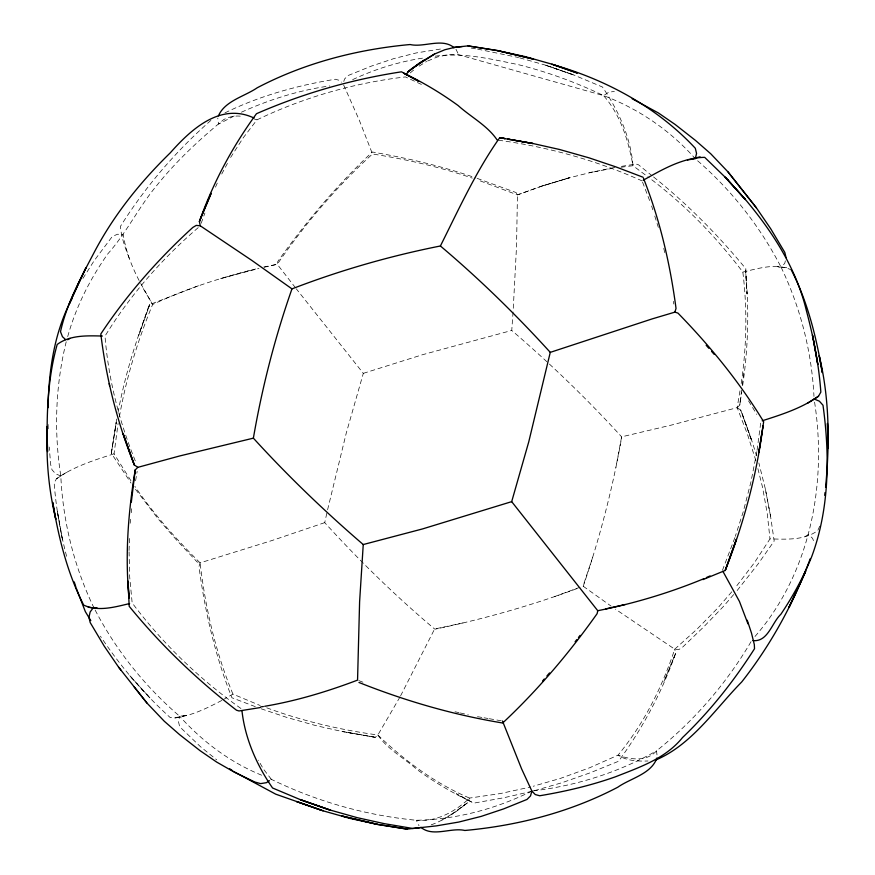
<?xml version="1.0" encoding="UTF-8"?>
<svg xmlns="http://www.w3.org/2000/svg" width="875" height="875" viewBox="0 0 875 875"><rect width="100%" height="100%" fill="white"/><g stroke="black" fill="none" stroke-linecap="round" stroke-linejoin="round"><path stroke-width="0.66" stroke-dasharray="4.38 3.28" d="M477.192 178.38L516.053 192.544L517.442 194.884L516.545 245.93L513.155 310.647M129.041 550.495L129.609 536.867M583.188 586.392C599.802 537.895 612.686 488.162 621.622 437.675L621.622 436.844C587.256 399.131 550.43 363.705 511.755 330.455L513.056 311.97M130.189 523.239L130.605 519.28M131.305 512.663L131.72 508.703M741.573 390.283L739.78 405.07L737.166 407.652L672.077 424.911L621.622 436.844L615.891 467.414M742.219 384.956L743.673 372.805M740.261 401.155L739.78 405.07L741.683 392.131M130.955 480.802L114.045 453.808L118.114 423.413M757.061 450.264L760.955 421.192M742.634 385.656C748.333 347.408 749.219 308.492 745.445 270.014L746.988 293.902L745.817 268.713C718.003 235.058 687.269 203.755 653.067 176.564M135.592 480.747L137.167 471.362M755.902 460.72L747.436 434.186L737.166 407.652L740.305 388.894M741.202 383.545C746.659 346.675 747.425 309.094 742.842 272.081C716.319 237.005 685.366 205.155 650.256 178.62M119.405 416.828C126.109 378.262 137.659 340.67 152.622 304.522C186.495 288.498 222.327 277.069 258.705 268.275M756.886 451.587L750.958 481.863L747.403 495.622M116.714 419.059L111.333 453.272L131.02 483.055M118.027 412.541C124.83 375.561 136.216 339.588 149.767 304.555L198.45 285.731M295.477 287.766L277.255 264.294L277.856 261.384C305.78 222.02 337.061 185.008 372.323 151.998C407.422 158.145 442.28 166.173 475.945 177.964M66.216 341.764C55.442 385.591 53.845 431.441 60.812 476C62.934 521.38 74.025 566.245 93.647 607.239M576.92 588.623C530.841 605.752 483.427 619.084 435.312 629.125L434.602 629.016C395.631 596.094 359.023 560.405 324.734 522.637L327.305 511.066M327.589 509.775L346.238 433.18L363.311 373.352L296.297 288.827M785.334 260.87L784.842 263.036L781.353 267.761C800.537 307.978 811.759 351.892 813.969 396.397M747.086 496.869L743.203 511.875L735.317 536.32M343.809 81.495L344.487 79.067L347.966 75.578L371.317 66.128L393.783 58.614L416.248 52.938L442.509 48.705M324.734 522.637L271.83 540.575L200.102 562.866L198.975 566.595C204.859 611.045 214.998 655.014 231.536 696.762L231.919 697.747L257.731 707.58M67.703 336.613C75.961 306.841 90.027 278.917 107.888 253.761C126.514 232.827 138.622 207.288 156.537 185.795C176.258 161.098 199.412 139.562 223.781 119.547C229.305 116.648 235.681 115.336 241.883 116.375M734.912 537.6L722.378 570.478M592.67 557.298L583.034 586.119L611.144 606.145M201.184 223.256L204.903 213.052M731.784 591.795L717.861 607.917L697.069 629.103L674.734 649.195C662.047 687.4 643.77 724.052 618.002 755.169L589.728 767.725L560.591 778.345L533.236 786.253M819.689 526.181L817.797 530.534C804.3 540.63 785.958 539.23 769.989 538.902L754.414 562.702L735.273 587.759M215.48 187.162L218.137 181.158M221.747 174.027L228.08 162.181M400.608 695.833L434.602 629.016L464.975 622.497M114.045 453.808C94.117 460.163 73.708 466.528 56.481 478.778L54.163 482.891C56 508.353 60.627 533.641 67.112 558.316M399.973 697.014L377.858 735L375.277 737.308L342.016 731.478L315.525 725.528L286.77 717.412L258.956 708.05M751.045 641.681C726.48 683.43 694.378 720.628 656.513 750.848C646.833 761.972 630.394 759.708 618.002 755.169C626.653 760.911 637.864 761.359 647.981 760.987M82.928 278.414L94.15 260.717L112.295 236.491L117.502 234.237L123.233 234.456C125.628 250.622 131.556 266.055 139.092 280.492M230.617 157.456L243.239 137.78L256.998 119.831C303.669 97.398 354.014 82.917 405.442 76.923L423.85 85.575M264.195 267.247L277.255 264.294C304.817 224.164 336.416 186.725 372.509 154C406.35 159.283 439.873 166.983 472.292 178.117M754.994 636.486C810.403 572.83 827.236 483.448 814.505 401.603M733.688 594.541L723.275 606.605L703.664 626.959L682.194 647.555L678.759 649.6L674.734 649.195L615.486 609.186M737.166 590.516L758.253 563.752L774.189 541.023L770.547 516.173L765.362 488.994L758.855 462.962M210.875 120.411C175.842 151.156 145.294 186.834 120.477 226.297C121.231 237.781 125.672 248.752 129.642 259.459M198.231 227.631C161.864 258.77 130.069 295.269 105.011 336.098C108.445 379.947 119.602 422.964 136.369 463.553M410.222 72.92L414.05 69.716M431.255 824.797C444.642 820.148 455.973 811.431 467.195 803.042L469.558 798.077L500.358 793.559L530.753 786.975M451.106 814.778L467.195 803.042L455.984 811.683L440.442 820.969M427.678 60.998L437.303 56.984L448.011 54.753L458.664 54.742L603.597 95.627L608.552 92.323L614.381 91.383M56.481 478.778L67.255 471.909M419.158 66.106L426.606 61.447M805.011 536.605L808.5 534.57L812.558 538.311L814.494 543.277M221.823 700.438C205.888 708.652 188.53 717.752 170.319 717.653C143.686 693.667 120.225 666.072 100.428 636.18M222.928 699.803L232.936 694.105L260.203 705.523M234.183 115.97L218.487 124.152L217.777 118.125M517.442 194.884L542.062 186.025L569.756 177.702L542.062 186.025L517.442 194.884L477.334 179.812M224.984 112.864C259.678 95.834 297.238 85.444 335.3 79.242L339.73 80.445L341.425 82.184M352.625 79.647C375.452 68.928 399.864 61.337 424.856 57.816M531.88 791.077C496.005 808.916 456.466 819.503 416.336 820.258C366.056 815.478 316.794 801.5 271.403 779.373L268.964 778.334M241.423 112.197C269.522 99.542 299.217 90.125 329.798 85.947M554.345 596.673L580.541 587.038M363.311 373.352L422.614 354.692L511.755 330.455M542.062 186.025L569.756 177.702M534.483 790.661L562.023 782.698L590.264 772.778L618.527 761.283C642.589 728.263 662.058 692.016 675.598 653.439L674.734 649.195M249.823 270.484L220.445 278.655L258.967 268.428M614.895 167.409L589.28 172.78L611.625 168.459M566.048 178.653L592.802 171.883M263.78 267.006L277.255 264.294M742.842 272.081C758.395 268.45 775.906 262.784 791.273 269.872M174.923 718.167L187.556 715.061L179.703 716.297C144.67 686.208 115.369 649.523 94.292 608.398M531.836 791.35L503.869 797.748L473.506 803.184L456.378 793.756L471.198 801.752C452.08 792.75 433.923 781.845 416.839 769.431C404.108 757.98 387.406 749.306 377.858 735C339.981 729.761 302.498 721.109 266.623 707.766M621.491 166.359L636.005 164.03L638.487 164.784L652.028 175.722M533.203 790.869C576.428 785.783 618.658 772.417 656.513 750.848L657.223 756.875M620.966 167.245L632.986 165.703L649.173 177.811M435.247 56.186C463.214 52.27 490.973 59.052 518.23 64.63C547.673 72.023 576.264 82.425 603.597 95.627C638.728 108.817 670.403 130.616 695.297 158.703M786.756 267.728L777.547 266.634L781.353 267.761C760.32 226.636 731.303 189.733 696.281 159.611M498.466 140.219C547.947 146.902 596.52 160.377 642.064 180.895M471.198 48.059L476.35 48.923M477.63 49.131L518.547 57.531M477.509 716.669L482.77 717.577M484.083 717.806L488.031 718.495M489.344 718.725L501.178 720.77M455.044 711.758L459.014 712.666M460.337 712.972L468.278 714.777M519.827 57.892L546.722 65.483L574.427 75.25L602.438 87.008C618.373 110.37 630.766 137.419 632.986 165.703C628.436 140.656 620.659 115.128 603.597 95.627M254.494 119.109L256.998 119.831M232.936 694.105C215.534 652.28 205.319 607.786 200.102 562.866L197.061 561.914L176.936 540.477L158.309 519.083L134.914 488.545M358.816 680.608L363.814 682.566M60.812 476L55.595 473.791L52.008 469.766L50.684 464.603L49.23 447.038M261.636 775.195C230.158 762.398 202.355 741.497 179.703 716.297L178.445 721.569L179.692 726.731L200.189 746.441L216.716 759.839M737.166 407.652L740.666 410.047L742.481 414.269L751.734 440.956L740.666 410.047L750.586 436.811L756.492 455.492M240.942 708.487C199.511 679.175 162.619 643.53 132.158 602.919L129.697 577.106L129.073 551.83M377.858 735C404.775 760.736 435.116 783.442 469.558 798.077C455.317 811.508 436.538 822.194 416.336 820.258L419.016 825.716M200.102 562.866C176.247 539.284 153.77 514.139 134.859 486.38M271.403 779.373L263.419 769.07L258.344 760.178M748.541 400.903L756.82 414.433M143.227 288.586L152.622 304.522L139.683 281.641M455.984 49.284L458.664 54.742M343.667 85.05L359.352 120.334L372.509 154M642.556 182.142L650.738 203.481M651.612 205.997L652.805 209.781M654.773 216.07L658.328 227.402M757.881 468.639L762.497 487.102L767.211 513.209L769.989 538.902M663.742 248.391L665.055 253.673M770.547 516.173L765.362 488.994M673.411 301.328L673.783 304.03M48.114 424.462L48.245 429.712M116.233 422.395L111.333 453.272L116.233 422.395M148.695 306.327L138.688 335.508L149.767 304.555L148.695 306.327M675.598 653.439L663.863 681.658L675.598 653.439M375.277 737.308L342.016 731.478L375.277 737.308M571.648 74.189L544.873 64.969L574.427 75.25L571.648 74.189M149.909 697.9L129.555 675.434L149.909 697.9M62.508 539.93L57.203 510.519L62.508 539.93"/><path stroke-width="1.31" d="M102.375 336.033C87.216 335.683 69.934 334.895 57.203 344.466C49.022 373.352 46.977 404.173 47.141 434.197C46.244 462.842 49.131 491.466 55.803 519.334L52.719 502.425C58.57 537.677 67.386 573.311 83.727 605.128C98.219 611.877 114.844 607.053 129.598 603.553M825.584 487.255C829.752 443.45 829.598 398.639 819.197 355.644L822.281 372.575C816.43 337.323 807.614 301.689 791.273 269.872M48.027 407.75C48.803 370.267 54.25 332.27 71.936 298.747M241.948 710.587C244.945 738.336 256.67 765.056 272.562 787.992L300.562 799.75L330.127 810.031L300.562 799.75L328.267 809.517L357.208 817.666L384.497 823.703L412.814 828.461L436.428 825.869L458.752 822.062L481.206 816.386L503.672 808.883L527.034 799.422L530.513 795.933L531.88 791.077L521.555 768.753L502.491 721M643.081 177.253L616.044 166.95L589.061 157.85L559.475 149.472L532.984 143.522L499.723 137.692C476.087 171.172 458.773 209.267 440.398 245.984C389.823 256.047 340.091 270.331 291.966 288.881C274.914 337.444 262.117 387.45 253.378 438.156C287.744 475.869 324.57 511.295 363.245 544.545L359.603 601.814L357.558 680.116C327.447 691.523 296.483 700.908 264.688 706.289M824.709 495.294L825.005 492.614M131.327 502.184L135.22 469.93L137.834 467.348L179.692 455.962L253.378 438.156M134.739 473.845L135.22 469.93C128.155 512.258 124.939 555.428 129.052 598.238M762.18 431.123L758.767 452.616L763.667 421.728C739.583 382.211 710.227 346.172 677.939 313.086L674.898 312.134L652.181 318.894L550.266 352.363L528.763 441.82L511.689 501.648L597.745 610.706L597.144 613.616C569.22 652.98 537.939 689.992 502.677 723.002C453.425 714.875 405.289 700.919 358.947 682.456M762.606 428.444L763.033 425.753C756.678 475.366 743.564 523.939 725.233 570.445L702.931 579.611M218.433 115.85C224.897 100.822 244.552 96.491 257.25 87.762C304.642 62.923 356.989 49.383 410.123 44.527C423.927 47.775 442.225 37.527 454.147 47.731M656.895 758.012C651.339 774.08 630.558 778.214 617.75 787.237C570.358 812.077 518.011 825.617 464.877 830.473C451.073 827.225 432.775 837.473 420.853 827.269M674.898 312.134L676.025 308.405C670.141 263.955 660.002 219.986 643.464 178.238M810.239 558.688C793.866 602.886 770.853 644.919 741.694 681.986C714.908 709.22 691.742 744.898 655.462 760.145M406.383 74.944L407.805 71.958L412.136 68.381L434.558 54.031L444.905 49.722L454.88 47.305L467.939 45.894L497.252 50.542L524.847 56.536L551.928 64.181L577.128 72.986L551.928 64.181M762.191 420.798C781.714 414.586 801.653 408.22 818.519 396.222L820.837 392.109C818.913 364.525 813.466 337.247 806.356 310.548C796.37 268.669 772.833 232.181 745.445 199.566L725.091 177.111L704.681 157.347C682.555 157.642 662.113 169.662 643.18 180.261M93.647 607.239L90.158 611.964L88.933 617.378L90.191 622.562L104.245 646.166L118.573 667.122L146.956 703.041L164.248 721.208L179.55 734.606L199.916 750.564L216.552 762.005L234.402 772.209L254.887 782.042L260.619 783.617L266.448 782.677L269.423 780.697M575.105 641.758L576.778 639.625M578.452 637.492L580.125 635.359M542.544 681.002L544.283 678.989M546.897 675.959L549.511 672.941M423.894 60.222L407.805 71.958L419.016 63.317L434.558 54.031M807.745 403.091L818.519 396.222M67.659 339.752L69.989 338.395M703.916 578.659C669.747 592.802 633.948 603.509 597.745 610.706M706.377 577.566L710.073 575.925M511.689 501.648L422.537 528.927L363.245 544.545M692.595 158.692L700.077 156.833M605.587 608.934L625.177 604.516M260.094 707.591L238.995 710.97L236.513 710.216C196.984 679.711 160.781 644.973 129.183 606.288L128.013 581.087L129.041 597.023M687.444 159.939L695.297 158.703L696.555 153.431L695.308 148.269C657.355 107.516 606.856 79.997 553.613 64.805M260.706 706.891L263.375 706.541M452.998 47.545L462.186 46.539M323.072 810.819L296.614 801.566L323.072 810.819L350.153 818.464L377.748 824.458L407.061 829.106L420.131 827.695M752.916 640.587C767.933 642.272 771.991 622.464 780.85 614.283C793.045 596.181 803.491 576.942 811.683 556.697C829.522 508.747 829.927 455.361 822.992 405.234L819.405 401.209L814.188 399M291.966 288.881L251.923 260.477L200.266 225.805L196.241 225.4L192.806 227.445C158.091 259.197 126.777 294.689 100.811 333.977C106.28 378.864 117.403 422.997 134.334 464.953L137.834 467.348M88.244 607.272L97.453 608.366L94.916 607.622M467.939 45.894L497.252 50.542L533.181 59.041L497.252 50.542M377.748 824.458L341.83 815.97L377.748 824.458L407.061 829.106M507.642 139.059L510.289 139.519M512.925 139.978L532.984 143.522L507.708 139.092M321.409 810.206L275.723 794.172L233.844 771.619M632.155 98.744L658.448 112.995L675.084 124.436L695.45 140.394L710.752 153.792L728.044 171.959L756.427 207.878L770.755 228.834L784.809 252.438L786.067 257.622M254.133 118.081C220.577 102.145 191.144 129.27 170.319 152.786C140.219 182.142 113.63 215.25 94.073 252.591C80.817 277.9 66.62 303.713 60.506 331.723L62.442 336.689L65.68 339.675M229.567 768.677L232.783 770.886M440.398 245.984C479.369 278.906 515.977 314.595 550.266 352.363M531.88 791.077L535.27 794.555L539.7 795.758C565.567 791.448 591.139 785.433 615.869 776.65C640.041 767.08 665.602 758.494 682.544 737.538C710.172 711.091 733.983 680.925 754.523 648.703L754.327 644.602L751.483 633.073L747.239 620.222M706.158 345.253L708.859 348.316M711.572 351.378L714.273 354.441M756.427 207.878L728.044 171.959M118.573 667.122L120.87 669.998M134.181 686.908L146.956 703.041M90.792 620.605L85.378 611.702L76.245 588.175M723.056 571.616L739.452 601.453L747.972 623.853M497.142 140C487.594 125.694 470.892 117.02 458.161 105.569C441.077 93.155 422.92 82.25 403.802 73.248L418.622 81.244L401.494 71.816C351.586 79.45 302.739 93.472 256.473 113.717C232.411 146.737 212.942 182.984 199.402 221.561L200.266 225.805M74.244 581.93L75.841 586.928M109.189 383.589L109.637 386.006M828.111 448.525L827.455 423.413L827.859 440.781M46.889 426.475L47.545 451.587L47.141 434.197M736.312 539.492L725.233 570.445L736.312 539.492M201.042 217.252L199.402 221.561L211.137 193.331L201.042 217.252M78.455 283.5L69.377 303.527L86.078 267.531L78.455 283.5M805.623 571.473L788.933 607.458L805.623 571.473M505.006 138.6L499.723 137.692L505.05 138.622M727.923 179.977L725.091 177.111L745.445 199.566L727.923 179.977M134.334 464.953L123.266 434.044L134.334 464.953M813.203 338.341L812.492 335.07L817.797 364.492L813.203 338.341"/></g></svg>
